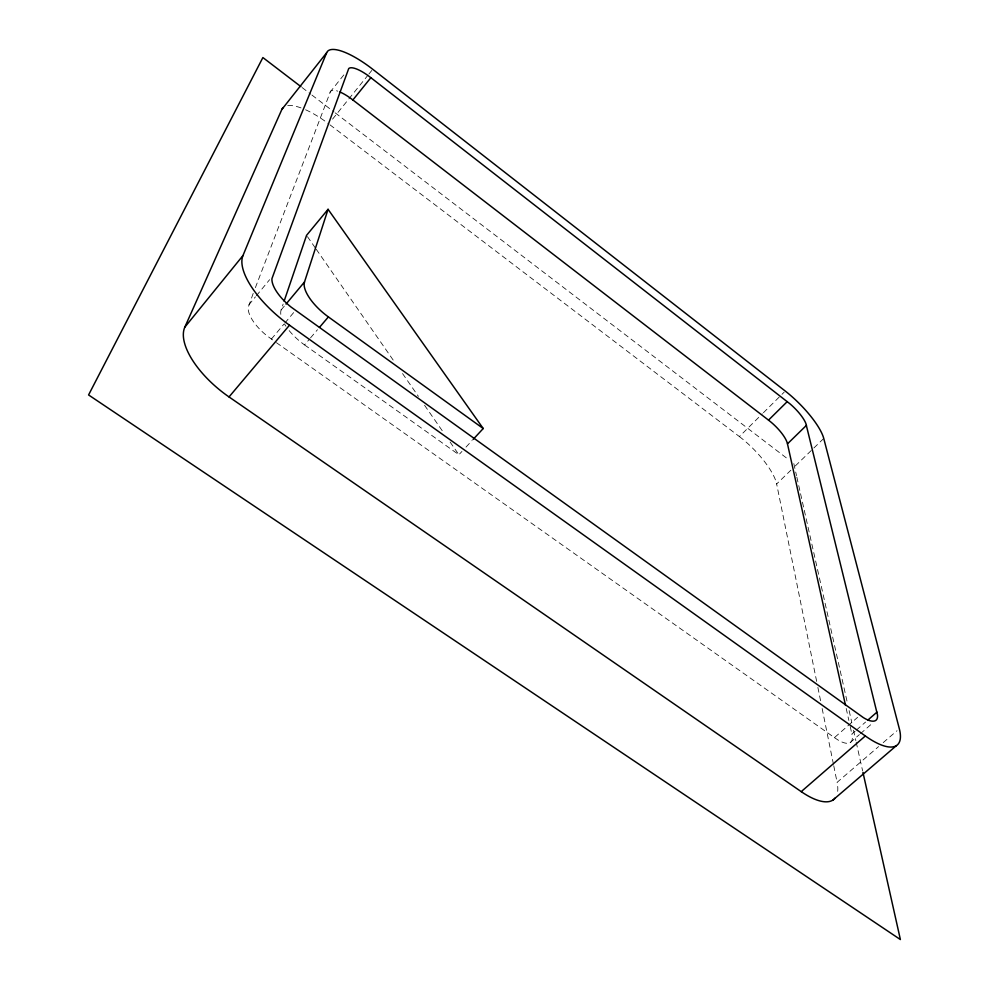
<?xml version="1.0" encoding="UTF-8"?>
<svg xmlns="http://www.w3.org/2000/svg" width="989" height="989" viewBox="0 0 989 989"><rect width="100%" height="100%" fill="white"/><g stroke="black" fill="none" stroke-linecap="round" stroke-linejoin="round"><path stroke-width="0.74" stroke-dasharray="4.95 3.71" d="M253.196 293.399L248.239 307.356A32.748 13.895 39.2 0 0 266.956 335.778L275.152 341.761M280.814 314.366A34.578 14.402 39.8 0 1 281.136 309.916L283.126 304.068M255.385 287.651L330.598 91.235A24.676 7.702 39.6 0 1 337.768 91.149M329.906 92.336L345.186 73.223M332.551 119.137L367.957 75.213M368.909 74.027L371.79 70.466M248.808 304.884L255.434 296.861M256.374 295.723L269.614 279.677M281.136 309.916L285.03 305.255M271.369 339.091L283.905 324.182M284.869 323.032L294.512 311.56M289.159 330.598A34.578 14.402 39.8 0 0 304.55 344.901L309.508 339.066M310.509 337.904L317.457 329.733M304.55 344.901L458.908 454.73L461.95 451.454M466.004 447.09L472.074 440.538M329.943 124.812L739.389 436.569L762.321 413.822M763.421 412.734L780.89 395.402M781.99 394.314L784.178 392.151M816.654 681.384L776.649 483.967L790.891 470.208M795.267 465.967L812.797 449.031M813.898 447.968L823.75 438.448M276.413 342.664L834.432 737.633L857.599 717.334M834.432 737.633L837.868 739.896A29.373 10.731 48.6 0 0 852.32 736.842L851.875 734.011L855.3 731.019M856.437 730.03L865.573 722.057M850.157 742.64L859.379 734.617M860.43 733.702L872.051 723.577M837.683 791.348A60.737 23.674 49.1 0 0 837.102 782.348L878.591 746.596M883.202 742.628L897.023 730.71M302.127 87.564L310.707 94.128M311.931 95.068L334.01 111.942M335.234 112.882L788.913 459.836M307.443 236.606L315.367 248.016M316.257 249.29L393.746 360.886M402.548 373.57L418.409 396.391M424.565 405.267L443.937 433.17M450.106 442.046L458.908 454.73M793.821 463.594L796.516 475.635M796.85 477.143L800.225 492.213M800.558 493.709L803.933 508.779M804.28 510.287L847.437 703.08M849.131 710.609L851.826 722.662M853.507 730.191L855.868 740.736M856.202 742.232L862.618 770.851M846.201 708.445L848.871 720.474M850.206 726.495L851.875 734.011M817.878 687.404L820.623 700.966M822.143 708.507L833.443 764.262M833.752 765.77L837.102 782.348M287.725 105.613A51.107 17.06 39.4 0 1 303.227 108.753M305.613 109.779A51.107 17.06 39.4 0 1 328.719 123.885M739.389 436.569A45.865 14.415 45.2 0 1 776.649 483.967M285.92 326.222A34.578 14.402 39.8 0 1 284.56 324.071"/><path stroke-width="1.48" d="M286.006 304.093L304.513 281.952L328.064 209.309L483.225 428.534L473.088 439.45M284.127 301.138L306.565 235.333L328.064 209.309M184.807 327.186L242.96 255.582L326.667 52.726A51.91 15.453 39.8 0 1 372.742 69.279L785.266 391.063A46.52 13.03 45 0 1 823.75 438.448L899.322 728.732A61.862 21.573 48.4 0 1 865.338 735.964L801.226 791.633L229.028 396.935A67.635 30.585 38.9 0 1 184.807 327.186L281.877 109.408A51.107 17.06 39.4 0 1 283.175 107.566M281.877 109.408L326.667 52.726M339.907 91.977A24.676 7.702 39.6 0 1 349.661 97.59L352.875 99.963L370.863 77.698L789.927 403.796A22.253 6.231 45 0 1 805.862 423.453L877.49 714.911A29.583 10.31 48.4 0 1 863.36 717.606L291.05 307.047A33.02 13.389 39.5 0 1 271.938 278.663L348.709 68.587A24.836 7.393 39.8 0 1 367.636 75.288L370.863 77.698M229.028 396.935L289.493 325.183A69.045 28.001 39.5 0 1 242.96 255.582M319.447 327.408L328.385 316.913A34.862 13.871 40 0 1 304.513 281.952M352.875 99.963L768.515 420.127L787.244 401.621M845.533 705.441L787.479 443.851L806.468 425.332M867.86 720.066L876.996 712.105M833.035 799.977L896.454 745.595M289.493 325.183L865.338 735.964M328.385 316.913L483.225 428.534M300.903 86.624L262.889 57.56L88.577 394.945L900.386 939.55L862.952 772.36M768.515 420.127L771.185 422.291A22.129 6.503 45 0 1 786.91 441.947L787.479 443.851M835.309 797.851A60.737 23.674 49.1 0 1 801.226 791.633"/></g></svg>
